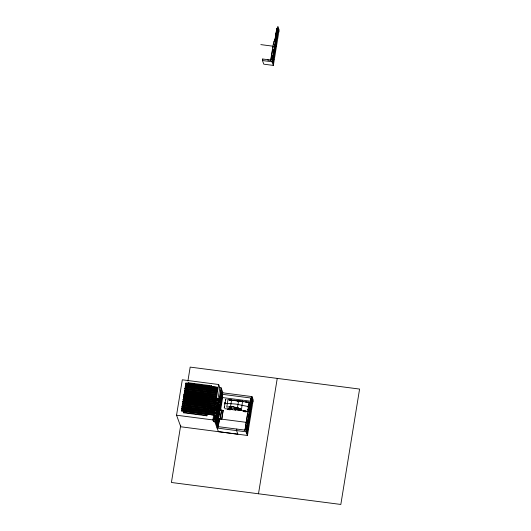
<?xml version="1.0" encoding="UTF-8"?>
<svg xmlns="http://www.w3.org/2000/svg" width="531" height="531" viewBox="0 0 531 531"><rect width="100%" height="100%" fill="white"/><g stroke="black" fill="none" stroke-linecap="round" stroke-linejoin="round"><path stroke-width="0.8" d="M248.442 422.782L248.189 421.275L247.984 421.926L248.183 420.857L248.196 422.616M274.248 52.582L274.062 50.81L274.341 52.728M248.242 421.548L247.984 421.926M274.182 52.708L274.335 51.932M235.651 409.786L235.532 410.065C233.534 409.647 230.401 410.071 229.372 407.762L229.385 407.357C230.872 406.6 234.908 405.923 234.563 408.585M248.136 421.946L248.136 422.344M274.188 52.23L274.275 52.569M248.15 421.468C248.017 422.862 248.07 419.211 247.751 421.216L247.984 421.508M247.917 421.202L247.95 420.625M274.102 51.467C273.292 51.626 274.215 49.522 274.029 52.29M225.443 400.095L225.921 399.093L225.549 400.162M248.515 422.357L248.488 421.694L248.289 422.762M222.469 392.774L251.979 396.604L253.221 399.989L247.453 435.466L180.779 426.771L176.551 415.215L182.312 379.791L218.659 384.504L219.827 387.69L217.982 399.033M213.13 414.326L213.097 414.97L181.416 410.861L181.449 410.217L213.177 414.459L181.449 410.217M213.422 412.521L213.389 413.164L181.662 408.923L181.748 408.412L213.422 412.521L181.748 408.412M213.714 410.715L213.681 411.359L182.007 407.25L182.04 406.607L213.761 410.848L182.04 406.607M214.006 408.91L213.973 409.554L182.252 405.312L182.332 404.808L214.059 409.049L183.195 405.047M214.298 407.104L214.265 407.748L182.591 403.64L182.624 403.002L214.351 407.244L182.624 403.002M214.597 405.299L214.564 405.943L182.883 401.834L182.916 401.197L214.643 405.438L182.916 401.197M214.889 403.494L214.856 404.137L183.182 400.029L183.215 399.392L214.936 403.633L183.215 399.392M215.181 401.688L215.148 402.332L183.474 398.223L183.507 397.586L215.228 401.828L183.507 397.586M215.473 399.889L215.44 400.527L183.766 396.418L183.799 395.781L215.526 400.022L183.799 395.781M215.765 398.084L215.732 398.721L184.058 394.619L184.091 393.975L215.818 398.217L184.091 393.975M216.064 396.279L216.031 396.916L184.35 392.814L184.383 392.17L216.11 396.411L184.383 392.17M216.356 394.473L216.323 395.11L184.649 391.008L184.682 390.365L216.402 394.606L184.682 390.365M216.648 392.668L216.615 393.305L184.888 389.064L184.974 388.559L216.694 392.801M216.94 390.862L216.907 391.506L185.233 387.398L185.266 386.754L216.993 390.995L185.266 386.754M217.232 389.057L217.199 389.701L185.525 385.592L185.558 384.948L217.285 389.19L185.558 384.948M217.531 387.252L217.498 387.895L185.817 383.787L185.85 383.143L217.577 387.384L185.85 383.143M181.416 410.861L181.502 410.357M181.715 409.056L181.794 408.551M182.007 407.25L182.087 406.746M182.299 405.445L182.332 404.808M182.591 403.64L182.677 403.135M182.883 401.834L182.969 401.33M183.182 400.029L183.261 399.524M183.474 398.223L183.553 397.719M183.766 396.418L183.845 395.914M184.058 394.619L184.144 394.108M184.35 392.814L184.436 392.303M184.649 391.008L184.728 390.497M184.941 389.203L184.974 388.559M185.233 387.398L185.312 386.893M185.525 385.592L185.611 385.088M185.817 383.787L185.903 383.282M180.726 425.205L171.413 482.487L340.829 504.45L359.587 389.07L190.171 367.107L187.908 381.019M183.314 412.248L188.107 382.745L211.477 385.772L206.878 415.813L183.514 412.786L183.314 412.248L206.678 415.275L206.878 415.813M183.514 412.786L184.549 406.407M185.326 401.622L185.584 400.029M186.879 392.057L187.144 390.458M187.403 388.865L187.662 387.272M274.62 41.863L276.837 28.196L277.992 31.342L278.875 31.455L277.633 28.07L277.879 26.55L279.12 29.942L273.352 65.413L263.788 64.171L262.453 60.527L262.699 59.007L270.704 60.049L270.856 60.454L272.642 49.469M206.678 415.275L211.477 385.772M270.704 60.049L273.757 41.272L275.317 41.478L276.651 45.122M272.894 47.903L273.153 46.336M273.405 44.763L273.657 43.197M236.806 429.061L236.56 430.581L237.895 434.225L218.427 431.65L214.823 421.793L213.522 421.627L212.898 419.928L218.659 384.504M274.832 42.015L276.956 28.966M275.031 41.352L277.016 29.152L275.124 41.644M275.191 42.009L277.155 29.49M213.522 421.627L217.252 398.675L218.553 398.841L215.347 420.313L217.624 426.519M273.352 65.413L272.018 61.769L275.317 41.478M275.363 41.345L277.116 29.371M214.053 420.14L214.836 415.315M215.095 413.702L215.36 412.089M215.619 410.483L215.885 408.87M216.144 407.264L216.402 405.651M216.668 404.045L216.927 402.432M217.192 400.825L217.252 398.675M272.41 60.653L275.217 43.396L276.405 46.642L275.596 46.536L274.899 44.617M275.35 43.542L277.534 30.426M275.39 43.648L277.594 30.26M274.766 45.56L274.958 47.086L275.277 46.688M275.602 43.389L277.693 30.532M275.702 43.661L277.793 30.805M272.921 61.224L273.007 60.667L273.578 60.74L273.492 61.297L272.921 61.224L272.217 59.306M274.494 51.56L275.317 46.502M275.821 43.529L277.806 31.302M274.593 51.832L275.37 46.635M275.801 43.934L277.892 31.07M274.646 51.965L275.47 46.907M275.901 44.199L277.992 31.342M217.06 406.992L218.593 411.996M217.537 404.031L219.071 409.036M275.596 46.536L273.677 58.344L272.742 55.788M214.823 421.793L218.553 398.841M273.246 62.817L272.164 59.06M272.695 58.423L273.166 59.704L273.737 59.777L272.655 56.02M215.878 420.114L216.356 417.187M219.827 387.69L221.122 387.856L218.898 402.85L221.022 389.781L222.409 393.557L218.706 416.331L217.411 416.165L217.657 414.645M216.309 413.164L216.933 414.751L215.798 421.601L216.721 424.116L217.79 417.525L216.867 415.01L217.942 417.545L216.874 424.136M215.951 421.621L217.026 415.03M218.214 416.271L217.849 415.269L221.546 392.495L222.044 392.562L218.341 415.335L218.852 416.735L217.557 416.57M216.562 424.096L217.518 418.236M217.856 426.559L218.805 420.731L218.002 418.528M218.307 416.437L219.25 420.393L218.141 427.223M222.721 397.069L220.584 410.231L219.92 409.759M218.049 427.329L219.117 420.771L218.042 417.831L216.973 424.388L217.783 426.592M220.226 418.966L221.527 410.091L219.967 409.892M221.732 419.032L223.133 410.43L221.573 410.231L220.179 418.833L221.785 419.171L223.133 410.43M224.54 406.354L224.274 408.014L225.463 400.713M224.991 403.494L225.078 402.332L224.925 403.281L236.049 404.084L248.342 406.58L249.371 407.204L248.76 410.171M247.765 413.251L244.957 430.508L247.864 411.326L249.417 411.525L250.751 415.176M248.767 408.578L248.966 407.35M249.351 406.52L249.709 404.33L249.364 404.887M248.72 411.917L250.944 398.25L252.092 401.396L250.001 414.253M248.9 411.963L250.924 398.662M248.939 412.069L251.024 398.907M249.172 411.498L251.156 399.299M249.225 411.698L251.223 399.425L249.338 412.175M247.453 435.466L246.118 431.822L251.263 399.544M222.071 396.026L222.642 397.58L252.975 401.509L251.734 398.124L251.979 396.604M248.866 415.733C250.194 420.831 248.647 413.689 248.787 416.118L249.165 417.154L248.681 416.105M249.616 412.919L251.641 400.48M249.066 417.14L249.251 416.649L249.165 417.154M249.61 413.178L251.694 400.314M248.362 421.939L248.355 422.636L248.455 422.304M249.782 413.211L251.794 400.586M249.802 413.715L251.893 400.859M247.36 429.201L247.267 429.758L247.844 429.831L246.762 426.074L247.844 429.831M248.647 421.747L249.424 416.556M249.776 414.791L251.993 401.124M248.7 421.886L249.524 416.822M249.889 414.671L252.013 401.622M247.161 432.247L249.703 416.589L248.767 414.027M246.776 432.792L247.346 432.871L247.439 432.314L246.503 429.752M247.685 430.794L247.114 430.721L247.021 431.278L247.592 431.351L247.685 430.794L246.57 427.84M258.497 493.777L277.248 378.397M273.684 50.969L273.916 51.268L273.843 50.571M239.016 409.447L239.408 409.023M239.581 409.082L239.939 408.697M242.322 401.177L242.136 400.553M248.223 422.603L248.349 422.238M227.387 409.009L224.945 408.691M229.817 400.148L230.447 400.089M228.463 409.222L230.122 409.441L229.611 409.587M246.032 402.246L246.391 402.173M244.26 411.2L245.461 411.425L245.017 411.246M245.694 411.578L245.196 411.18M235.538 400.407L233.574 400.288L241.99 401.409M238.432 401.184C238.034 399.916 236.554 401.662 238.631 400.839M242.833 410.629L242.574 410.848A1.712 0.412 9.2 0 1 244.061 410.828A1.712 0.412 9.2 0 1 245.667 411.273L245.939 411.286M238.412 400.732L239.315 400.865M234.828 400.58L235.16 400.414M231.635 409.56L232.067 409.368M238.804 400.865L238.306 401.104L239.879 401.19M224.799 403.527L224.401 403.64L224.812 404.011M230.474 409.301L231.901 409.341L230.042 408.863L229.226 407.742A1.341 0.743 12.4 0 1 229.731 407.025C232.903 405.166 250.552 412.348 236.295 409.627M229.505 399.969L229.916 399.943M231.138 400.553L231.317 400.215M245.72 402.073L246.138 402.047M228.443 409.009L228.211 409.315M229.359 409.461L229.711 409.388L229.266 409.209M244.446 411.173L244.094 411.246L244.492 411.445M245.362 411.631L245.78 411.605M242.554 401.323L241.486 409.408L237.47 407.596L238.512 401.19L244.811 401.854M243.185 401.642L236.58 400.865M229.863 399.916L230.408 399.976M246.085 402.02L247.174 402.159L246.623 402.08M246.318 402.14L246.955 402.246M228.39 408.976L229.923 409.275M229.425 409.494L228.742 409.408M229.12 409.554L229.664 409.613M244.685 411.08L243.689 411.2L244.884 411.625M244.379 411.14L244.725 411.193M244.877 411.598L245.415 411.658M236.268 400.825L230.454 399.889L232.95 400.474M234.304 409.627L241.499 410.476C242.222 409.54 231.888 404.27 235.532 410.065M233.627 400.221L243.975 401.496M274.866 46.011L274.958 47.086M260.827 44.617L273.286 46.237M275.071 46.98L274.759 45.679L275.476 47.159M273.259 59.147L273.83 59.22M267.651 60.036L269.257 60.242M262.453 60.527L272.018 61.769M272.761 62.187L273.332 62.26M185.77 383.654L217.498 387.895M185.478 385.46L217.199 389.701M185.186 387.265L216.907 391.506M185.02 388.699L215.885 392.694M220.352 393.292L221.912 393.498M184.888 389.064L216.615 393.305M222.224 394.294L251.734 398.124M184.596 390.869L216.323 395.11M184.303 392.674L216.031 396.916M184.011 394.48L215.732 398.721M183.719 396.285L215.44 400.527M183.421 398.091L215.148 402.332M183.129 399.896L214.856 404.137M182.837 401.702L214.564 405.943M182.545 403.507L214.265 407.748M182.252 405.312L213.973 409.554M223.179 410.563L221.527 410.091M218.533 411.18L219.104 411.253L217.478 406.812M181.954 407.118L213.681 411.359M248.953 416.49L250.506 416.689L249.324 413.45L246.517 430.707L247.705 433.946L246.895 433.847M181.662 408.923L213.389 413.164M216.933 414.751L216.462 414.691L215.387 421.309L215.858 421.368L215.394 420.107M217.849 415.269L218.341 415.335M181.37 410.728L213.097 414.97M217.478 417.067L218.075 417.174M220.126 418.693L218.566 418.494L222.801 392.449L221.122 387.856M219.184 418.833L246.265 422.344M213.854 419.603L215.148 419.769M176.551 415.215L212.898 419.928M244.811 430.103L217.332 426.539L217.086 428.059L246.118 431.822M235.067 408.432L241.047 409.355M229.372 407.762L235.16 408.678L235.399 409.62M230.394 399.949L230.958 400.062M230.434 400.055L230.786 400.122M244.678 411.054L245.236 411.16M244.711 411.16L245.063 411.226M229.133 409.58L228.131 409.315M234.695 400.301L235.704 400.686M231.947 400.241L232.153 400.653M235.777 408.545L235.133 407.304M276.85 28.707L274.7 41.624M274.846 45.201L275.516 47.04M274.706 45.991L275.065 47.1M274.534 51.447L274.706 51.892M273.784 49.615L274.693 52.098M272.569 56.578L273.737 59.777M272.642 58.178L273.578 60.74M272.556 58.735L273.492 61.297M272.071 59.618L273.598 63.893M262.699 59.007L262.852 59.412M248.714 414.611L249.623 417.094M249.019 415.753L249.577 417.213M248.641 421.501L248.807 421.946M247.891 419.669L248.8 422.152M246.849 425.835L247.785 428.398M246.656 428.789L247.592 431.351M246.178 429.665L247.346 432.871M218.049 403.294L219.403 406.998M217.956 403.852L219.588 408.293M217.385 403.779L219.164 408.478M217.571 406.255L218.925 409.959M217.418 405.996L218.5 408.963M216.907 406.739L218.686 411.439M216.814 408.472L218.44 412.919M216.993 409.773L218.626 414.213L218.049 414.14L216.694 410.436M217.06 410.622L217.869 412.846M216.27 410.868L217.803 415.05M216.402 412.614L219.25 420.393M215.314 420.598L217.312 426.054M188.107 382.745L188.306 383.282M235.16 408.678L234.802 407.257M230.779 406.879L230.905 408.007M230.706 406.892L230.819 407.994M245.913 401.828A1.712 0.412 9.2 0 1 247.141 402.213M229.326 399.757A1.712 0.412 9.2 0 1 231.423 400.029A1.712 0.412 9.2 0 1 232.087 400.62M245.548 401.861A1.712 0.412 9.2 0 1 247.645 402.133M274.255 51.507L274.129 52.264L274.195 51.553M248.083 421.422L248.09 421.355M248.389 422.258L248.395 422.191M227.972 399.644L226.75 407.164L230.52 406.54L231.523 400.367L227.972 399.644M247.386 409.6L247.101 411.206L248.209 411.432L248.448 409.388L247.386 409.6M248.621 402.027L248.408 403.314L249.271 404.317L249.683 402.372L248.621 402.027M248.395 404.542L248.023 408.558L248.554 408.505L249.099 405.166L248.395 404.542M230.388 408.206L231.324 408.445L230.388 408.206M235.572 408.764L236.494 408.976L235.572 408.764M227.726 409.361A1.712 0.412 9.2 0 0 230.613 409.68A1.712 0.412 9.2 0 0 228.742 408.843A1.712 0.412 9.2 0 0 227.726 409.361M243.483 411.406A1.712 0.412 9.2 0 0 246.364 411.724A1.712 0.412 9.2 0 0 244.492 410.888A1.712 0.412 9.2 0 0 243.483 411.406"/></g></svg>
